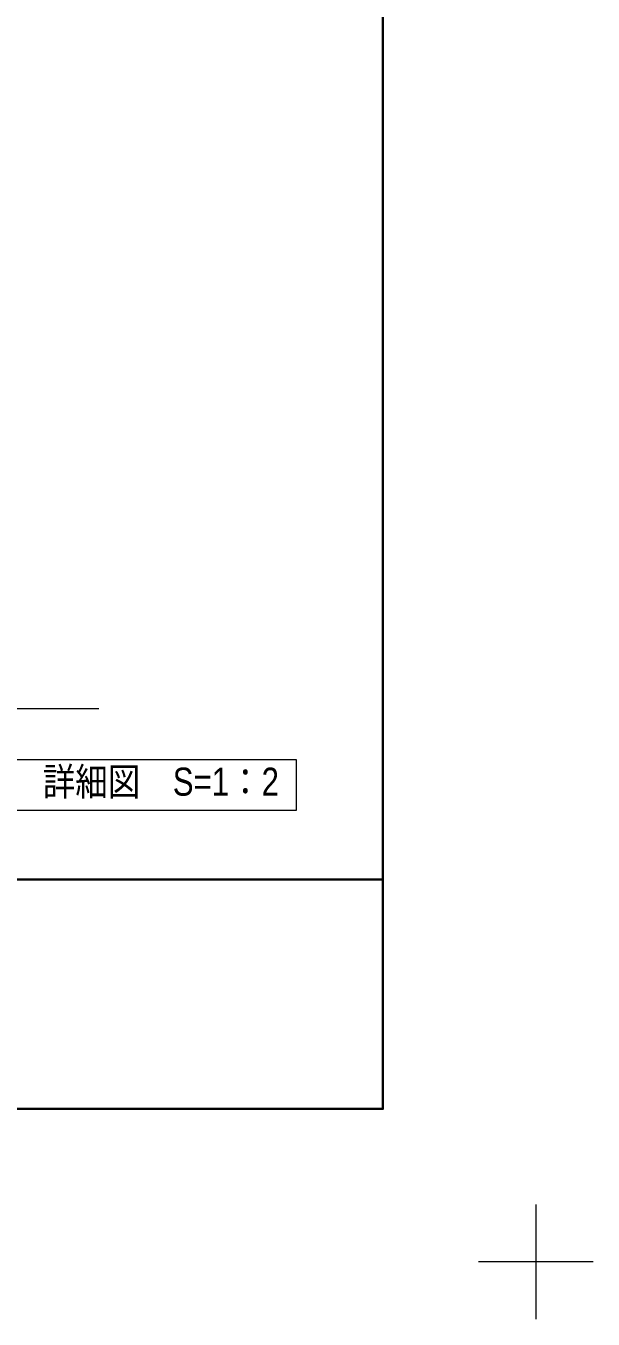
# Model space of a CAD drawing. Units: millimetres, scale not verified. Extents: x -4547 to 4547, y -2284 to 2284.
# Drawn here: x 1309 to 1866, y -2284 to -1015 of the extents above; entities that cross this region are included whole.
import ezdxf
from ezdxf.enums import TextEntityAlignment as Align

# ---------------------------------------------------------------- set-up
doc = ezdxf.new("R2010")
doc.units = ezdxf.units.MM
doc.header["$LTSCALE"] = 20
doc.layers.add('0-0_1図面枠', color=7, linetype='Continuous', lineweight=20)
doc.layers.add('0-1_3一般', color=7, linetype='Continuous', lineweight=15)
doc.styles.add('ＭＳ Ｐゴシック', font='')
doc.styles.get('ＭＳ Ｐゴシック').set_extended_font_data('MS PGothic')

# ---------------------------------------------------------------- blocks, each defined once
blk = doc.blocks.new('グループ-1')
at = {"layer": '0-0_1図面枠', "lineweight": 15}
for p, q in [((63000, -43425), (63000, -45675)), ((64125, -44550), (61875, -44550))]:
    blk.add_line(p, q, dxfattribs=at)
blk = doc.blocks.new('グループ-3')
at = {"layer": '0-0_1図面枠', "lineweight": 35}
blk.add_line((-60000, -37050), (60000, -37050), dxfattribs=at)
blk.add_lwpolyline([(-60000, 41550), (60000, 41550), (60000, -41550), (-60000, -41550)], close=True, dxfattribs=at)
blk = doc.blocks.new('図面枠')
at = {"layer": '0-0_1図面枠'}
for name in ['グループ-1', 'グループ-3']:
    blk.add_blockref(name, (0, 0), dxfattribs=at)
blk = doc.blocks.new('グループ-62')
at = {"layer": '0-1_3一般'}
blk.add_line((39872.6, -33696.3), (54422.6, -33696.3), dxfattribs=at)
blk = doc.blocks.new('グループ-64')
at = {"layer": '0-1_3一般'}
blk.add_blockref('グループ-62', (0, 0), dxfattribs=at)
blk = doc.blocks.new('グループ-65')
at = {"layer": '0-0_1図面枠', "lineweight": 15}
blk.add_lwpolyline([(51097.6, -34696.3), (58297.6, -34696.3), (58297.6, -35696.3), (51097.6, -35696.3)], close=True, dxfattribs=at)
at = {"layer": '0-0_1図面枠', "style": 'ＭＳ Ｐゴシック', "width": 0.85}
blk.add_text('側面\u3000詳細図\u3000S=1：2', height=550.3, dxfattribs=at).set_placement((51409.1, -35570), align=Align.BOTTOM_LEFT)

msp = doc.modelspace()

# ---------------------------------------------------------------- block references
at = {"layer": '0-0_1図面枠', "xscale": 0.05, "yscale": 0.05}
for name in ['図面枠', 'グループ-65']:
    msp.add_blockref(name, (-1340.62, 0), dxfattribs=at)
at = {"layer": '0-1_3一般', "xscale": 0.05, "yscale": 0.05}
msp.add_blockref('グループ-64', (-1340.62, 0), dxfattribs=at)

doc.saveas('drawing.dxf')
